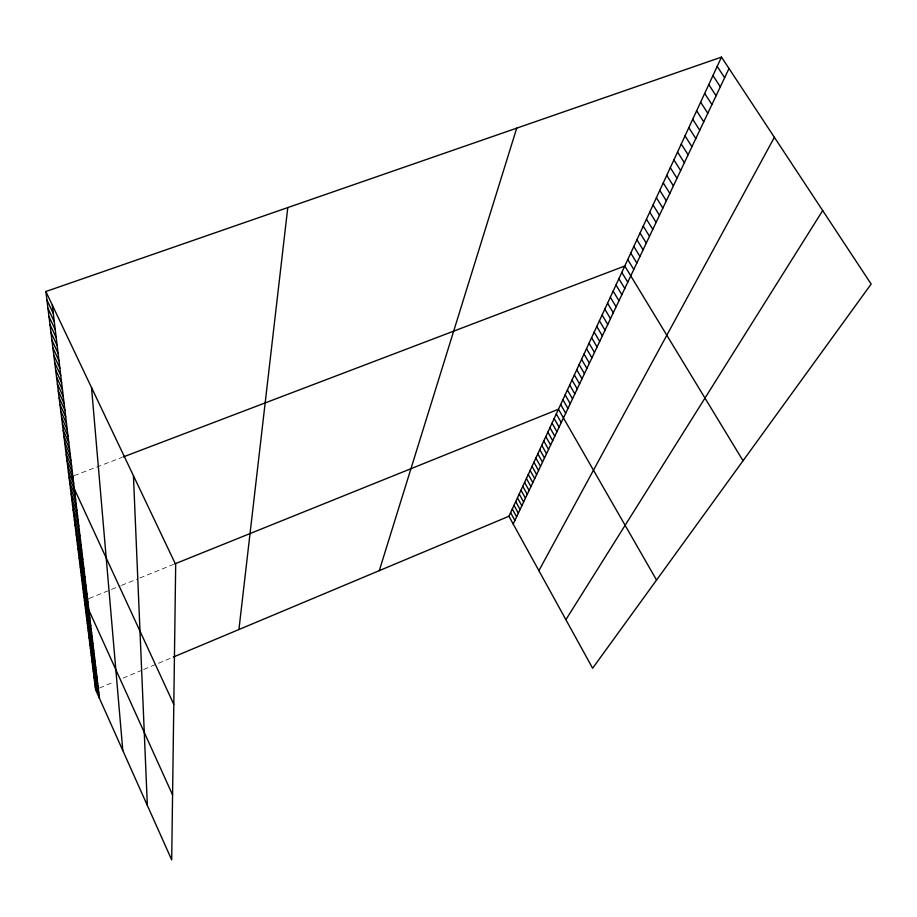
<?xml version="1.0" encoding="UTF-8"?>
<svg xmlns="http://www.w3.org/2000/svg" width="917" height="917" viewBox="0 0 917 917"><rect width="100%" height="100%" fill="white"/><g stroke="black" fill="none" stroke-linecap="round" stroke-linejoin="round"><path stroke-width="0.69" stroke-dasharray="4.58 3.44" d="M99.517 688.014L113.903 681.973M123.016 678.156L141.161 670.545M143.74 669.456L171.995 657.604M89.155 598.423L120.173 585.929M121.48 585.39L137.229 579.051M139.843 577.997L173.611 564.379M74.151 475.636L121.881 457.468"/><path stroke-width="1.38" d="M238.924 629.532L287.778 207.574M379.283 570.649L516.718 128.151M508.924 516.26L721.496 57.106L871.15 284.052L592.623 668.241L508.924 516.26L173.279 657.065M513.199 524.031L729.004 68.488M538.887 570.672L774.384 137.309M565.881 619.697L822.687 210.566M721.496 57.106L45.85 291.514L175.686 564.54L171.697 859.894L95.586 689.664L98.211 688.564M87.975 598.904L84.433 600.337L172.579 794.89M174.895 563.863L558.464 409.234L656.549 580.06M72.89 476.118L69.096 477.562L173.794 704.371M123.13 456.987L624.775 266.01L743.034 460.77M717.186 66.402L724.625 77.716M712.945 75.549L720.315 86.806M708.772 84.57L716.074 95.758M704.669 93.442L711.901 104.572M700.622 102.188L707.786 113.261M696.633 110.808L703.74 121.812M692.702 119.29L699.74 130.237M688.827 127.646L695.808 138.536M685.01 135.888L691.934 146.72M681.251 144.015L688.117 154.778M677.548 152.016L684.357 162.722M673.903 159.902L680.643 170.551M670.304 167.673L676.987 178.276M666.751 175.342L673.387 185.887M663.255 182.907L669.834 193.395M659.793 190.358L666.327 200.789M656.4 197.705L662.865 208.09M653.042 204.961L659.461 215.289M649.729 212.114L656.091 222.384M646.462 219.174L652.778 229.388M643.241 226.132L649.5 236.288M640.055 232.998L646.279 243.108M636.925 239.773L643.092 249.837M633.819 246.467L639.951 256.473M630.77 253.069L636.845 263.019M627.755 259.58L633.785 269.483M621.818 272.406L627.755 282.218M618.883 278.722L624.786 288.477M616.006 284.958L621.852 294.666M613.152 291.113L618.964 300.776M610.332 297.2L616.098 306.805M607.558 303.195L613.278 312.766M604.819 309.132L610.493 318.646M602.102 314.978L607.742 324.446M599.42 320.767L605.025 330.189M596.784 326.475L602.343 335.851M594.17 332.126L599.684 341.456M591.591 337.697L597.07 346.981M589.035 343.199L594.48 352.449M586.513 348.643L591.923 357.848M584.026 354.019L589.402 363.178M581.573 359.338L586.903 368.451M579.131 364.588L584.427 373.655M576.736 369.78L581.997 378.801M574.351 374.915L579.578 383.891M572.013 379.982L577.206 388.923M569.686 385.002L574.844 393.897M567.394 389.954L572.517 398.815M565.124 394.86L570.214 403.675M562.878 399.697L567.932 408.478M560.665 404.489L565.686 413.223M556.298 413.922L561.261 422.577M554.155 418.553L559.083 427.173M552.034 423.138L556.928 431.712M549.936 427.666L554.796 436.205M547.862 432.148L552.699 440.653M545.798 436.584L550.613 445.054M543.77 440.974L548.549 449.399M541.764 445.318L546.509 453.709M539.769 449.617L544.492 457.973M537.809 453.869L542.497 462.179M535.86 458.076L540.526 466.352M533.935 462.237L538.566 470.478M532.02 466.352L536.628 474.559M530.141 470.432L534.714 478.605M528.272 474.467L532.823 482.606M526.415 478.456L530.943 486.56M524.593 482.411L529.098 490.48M522.782 486.319L527.252 494.355M520.982 490.194L525.441 498.195M519.205 494.034L523.63 502M517.452 497.828L521.853 505.76M515.709 501.588L520.088 509.485M513.99 505.313L518.346 513.176M512.282 508.992L516.615 516.833M510.597 512.637L514.895 520.443M46.905 299.974L53.324 313.488M47.948 308.295L54.309 321.707M48.968 316.468L55.272 329.788M49.965 324.492L56.224 337.731M50.951 332.39L57.163 345.537M51.925 340.15L58.08 353.205M52.877 347.784L58.986 360.759M53.816 355.292L59.88 368.175M54.745 362.685L60.751 375.477M55.65 369.941L61.611 382.653M56.545 377.093L62.459 389.725M57.416 384.131L63.296 396.671M58.287 391.043L64.121 403.514M59.135 397.863L64.924 410.243M59.972 404.569L65.715 416.868M60.797 411.171L66.505 423.39M61.611 417.671L67.273 429.821M62.413 424.067L68.03 436.148M63.193 430.371L68.775 442.372M63.972 436.584L69.509 448.505M64.74 442.705L70.242 454.545M65.485 448.722L70.953 460.506M66.23 454.66L71.652 466.363M66.964 460.517L72.351 472.152M67.686 466.283L73.028 477.849M68.397 471.957L73.704 483.454M69.784 483.133L75.022 494.492M70.471 488.612L75.675 499.903M71.148 494.022L76.317 505.244M71.813 499.364L76.948 510.517M72.466 504.614L77.567 515.709M73.119 509.806L78.186 520.833M73.761 514.918L78.793 525.888M74.392 519.973L79.389 530.863M75.011 524.948L79.974 535.78M75.618 529.854L80.558 540.629M76.226 534.703L81.132 545.42M76.822 539.483L81.693 550.143M77.418 544.205L82.255 554.796M78.002 548.859L82.805 559.393M78.575 553.455L83.355 563.932M79.137 557.995L83.894 568.414M79.699 562.476L84.421 572.827M80.249 566.889L84.937 577.194M80.799 571.257L85.464 581.504M81.338 575.567L85.969 585.757M81.865 579.831L86.473 589.963M82.392 584.026L86.966 594.113M82.908 588.175L87.459 598.216M83.424 592.279L87.952 602.263M83.928 596.337L88.422 606.252M84.926 604.292L89.373 614.103M85.407 608.189L89.832 617.966M85.889 612.052L90.29 621.772M86.37 615.869L90.737 625.532M86.84 619.64L91.184 629.257M87.298 623.365L91.62 632.936M87.768 627.045L92.055 636.558M88.215 630.678L92.491 640.158M88.662 634.277L92.915 643.7M89.109 637.831L93.339 647.219M89.557 641.35L93.752 650.68M89.981 644.823L94.164 654.108M90.416 648.262L94.566 657.5M90.84 651.666L94.978 660.859M91.264 655.025L95.368 664.172M91.677 658.349L95.769 667.45M92.09 661.627L96.147 670.694M92.491 664.882L96.537 673.903M92.892 668.092L96.915 677.067M93.293 671.278L97.294 680.208M93.683 674.419L97.66 683.314M94.073 677.537L98.039 686.386M94.451 680.62L98.394 689.424M94.841 683.669L98.761 692.427M95.219 686.684L99.116 695.407M45.85 291.514L95.586 689.664M52.315 305.12L99.472 698.341M91.528 387.559L122.798 750.507M133.435 475.705L147.35 805.424"/></g></svg>
